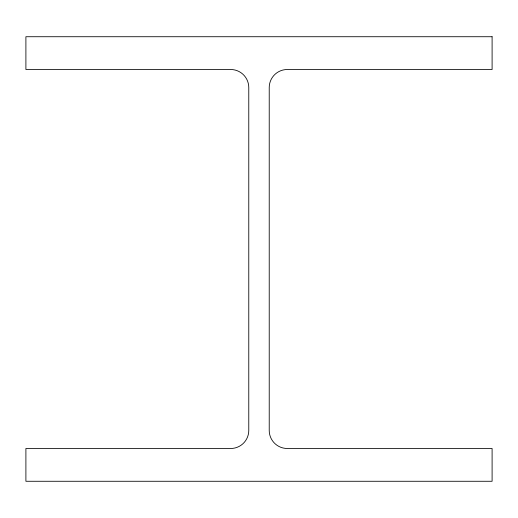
<?xml version="1.0" encoding="UTF-8"?>
<svg xmlns="http://www.w3.org/2000/svg" width="518" height="518" viewBox="0 0 518 518"><rect width="100%" height="100%" fill="white"/><g stroke="black" fill="none" stroke-linecap="round" stroke-linejoin="round"><path stroke-width="0.78" d="M492.1 36.726L25.9 36.726L25.9 69.509L230.73 69.509A18.046 18.046 0 0 1 248.776 87.561L248.776 430.439A18.046 18.046 0 0 1 230.73 448.491L25.9 448.491L25.9 481.274L492.1 481.274L492.1 448.491L287.27 448.491A18.046 18.046 0 0 1 269.224 430.439L269.224 87.561A18.046 18.046 0 0 1 287.27 69.509L492.1 69.509L492.1 36.726"/></g></svg>
